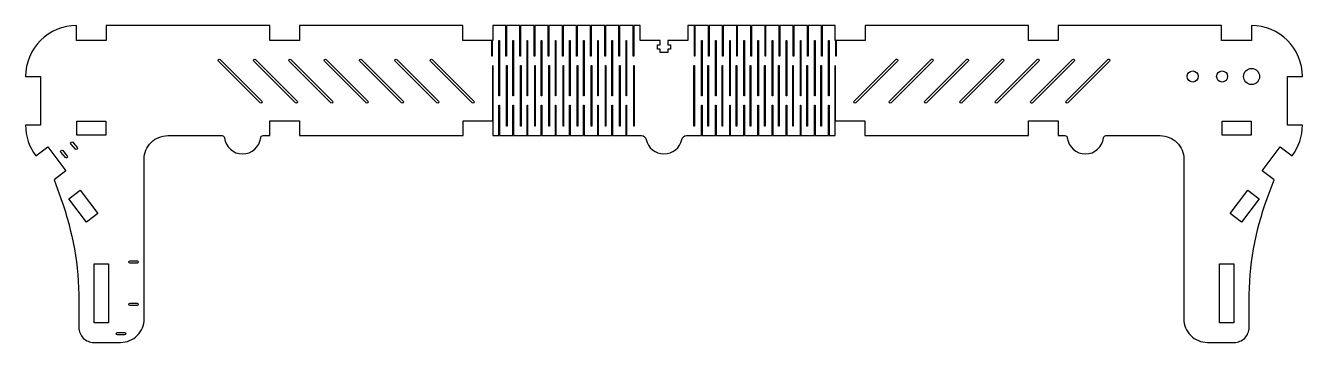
# Model space of a CAD drawing. Header units: inches. Extents: x -12.5 to 8.8, y 0 to 5.3.
import ezdxf

# ---------------------------------------------------------------- set-up
doc = ezdxf.new("R2010")
doc.units = ezdxf.units.IN
doc.header["$MEASUREMENT"] = 0

msp = doc.modelspace()

# ---------------------------------------------------------------- linework, layer by layer
for points in [[(-10.935, 0, 0.414214), (-10.542, 0.394), (-10.542, 3.059, -0.414214), (-10.148, 3.453), (-9.24, 3.453, -0.381051), (-9.201, 3.418, 0.891556), (-8.595, 3.418, -0.381051), (-8.556, 3.453), (-8.441, 3.453), (-8.441, 3.703), (-7.944, 3.703), (-7.944, 3.453), (-5.211, 3.453), (-5.211, 3.703), (-4.715, 3.703), (-4.715, 4.626), (-4.715, 4.626), (-4.715, 3.61), (-4.715, 3.61), (-4.715, 3.453), (-4.616, 3.453), (-4.616, 3.961), (-4.606, 3.961), (-4.606, 3.453), (-4.38, 3.453), (-4.38, 3.961), (-4.37, 3.961), (-4.37, 3.453), (-4.144, 3.453), (-4.144, 3.961), (-4.134, 3.961), (-4.134, 3.453), (-3.907, 3.453), (-3.907, 3.961), (-3.898, 3.961), (-3.898, 3.453), (-3.671, 3.453), (-3.671, 3.961), (-3.661, 3.961), (-3.661, 3.453), (-3.435, 3.453), (-3.435, 3.961), (-3.425, 3.961), (-3.425, 3.453), (-3.199, 3.453), (-3.199, 3.961), (-3.189, 3.961), (-3.189, 3.453), (-2.963, 3.453), (-2.963, 3.961), (-2.953, 3.961), (-2.953, 3.453), (-2.726, 3.453), (-2.726, 3.961), (-2.717, 3.961), (-2.717, 3.453), (-2.49, 3.453), (-2.49, 3.961), (-2.48, 3.961), (-2.48, 3.453), (-2.254, 3.453), (-2.231, 3.453, -0.354919), (-2.154, 3.39, 0.812142), (-1.557, 3.39, -0.354919), (-1.48, 3.453), (-1.457, 3.453), (-1.23, 3.453), (-1.23, 3.961), (-1.22, 3.961), (-1.22, 3.453), (-0.994, 3.453), (-0.994, 3.961), (-0.984, 3.961), (-0.984, 3.453), (-0.758, 3.453), (-0.758, 3.961), (-0.748, 3.961), (-0.748, 3.453), (-0.522, 3.453), (-0.522, 3.961), (-0.512, 3.961), (-0.512, 3.453), (-0.285, 3.453), (-0.285, 3.961), (-0.276, 3.961), (-0.276, 3.453), (-0.049, 3.453), (-0.049, 3.961), (-0.039, 3.961), (-0.039, 3.453), (0.187, 3.453), (0.187, 3.961), (0.197, 3.961), (0.197, 3.453), (0.423, 3.453), (0.423, 3.961), (0.433, 3.961), (0.433, 3.453), (0.659, 3.453), (0.659, 3.961), (0.669, 3.961), (0.669, 3.453), (0.896, 3.453), (0.896, 3.961), (0.906, 3.961), (0.906, 3.453), (1.004, 3.453), (1.004, 3.61), (1.004, 3.61), (1.004, 4.626), (1.004, 4.626), (1.004, 3.703), (1.5, 3.703), (1.5, 3.453), (4.234, 3.453), (4.234, 3.703), (4.73, 3.703), (4.73, 3.453), (4.845, 3.453, -0.381051), (4.884, 3.418, 0.891556), (5.49, 3.418, -0.381051), (5.53, 3.453), (6.437, 3.453, -0.414214), (6.831, 3.059), (6.831, 0.394, 0.414214), (7.225, 0), (7.672, 0, 0.414214), (7.922, 0.25), (7.922, 0.693, -0.087489), (8.223, 2.403), (8.338, 2.717), (8.138, 2.868), (8.441, 3.266), (8.64, 3.115, 0.163941), (8.813, 3.629), (8.563, 3.629), (8.563, 4.441), (8.813, 4.441, 0.414214), (7.963, 5.291), (7.963, 5.041), (7.463, 5.041), (7.463, 5.291), (4.734, 5.291), (4.734, 5.041), (4.234, 5.041), (4.234, 5.291), (1.504, 5.291), (1.504, 5.041), (1.024, 5.041), (1.024, 4.783), (1.014, 4.783), (1.014, 5.041), (1.004, 5.041), (1.004, 5.291), (0.787, 5.291), (0.787, 4.783), (0.778, 4.783), (0.778, 5.291), (0.551, 5.291), (0.551, 4.783), (0.541, 4.783), (0.541, 5.291), (0.315, 5.291), (0.315, 4.783), (0.305, 4.783), (0.305, 5.291), (0.079, 5.291), (0.079, 4.783), (0.069, 4.783), (0.069, 5.291), (-0.157, 5.291), (-0.157, 4.783), (-0.167, 4.783), (-0.167, 5.291), (-0.394, 5.291), (-0.394, 4.783), (-0.404, 4.783), (-0.404, 5.291), (-0.63, 5.291), (-0.63, 4.783), (-0.64, 4.783), (-0.64, 5.291), (-0.866, 5.291), (-0.866, 4.783), (-0.876, 4.783), (-0.876, 5.291), (-1.102, 5.291), (-1.102, 4.783), (-1.112, 4.783), (-1.112, 5.291), (-1.339, 5.291), (-1.339, 4.783), (-1.348, 4.783), (-1.348, 5.291), (-1.457, 5.291), (-1.457, 5.134), (-1.457, 5.041), (-1.79, 5.041), (-1.79, 4.972), (-1.749, 4.972), (-1.749, 4.898), (-1.79, 4.898), (-1.79, 4.839), (-1.92, 4.839), (-1.92, 4.898), (-1.962, 4.898), (-1.962, 4.972), (-1.92, 4.972), (-1.92, 5.041), (-2.254, 5.041), (-2.254, 5.291), (-2.362, 5.291), (-2.362, 4.783), (-2.372, 4.783), (-2.372, 5.291), (-2.598, 5.291), (-2.598, 4.783), (-2.608, 4.783), (-2.608, 5.291), (-2.835, 5.291), (-2.835, 4.783), (-2.844, 4.783), (-2.844, 5.291), (-3.071, 5.291), (-3.071, 4.783), (-3.081, 4.783), (-3.081, 5.291), (-3.307, 5.291), (-3.307, 4.783), (-3.317, 4.783), (-3.317, 5.291), (-3.543, 5.291), (-3.543, 4.783), (-3.553, 4.783), (-3.553, 5.291), (-3.78, 5.291), (-3.78, 4.783), (-3.789, 4.783), (-3.789, 5.291), (-4.016, 5.291), (-4.016, 4.783), (-4.026, 4.783), (-4.026, 5.291), (-4.252, 5.291), (-4.252, 4.783), (-4.262, 4.783), (-4.262, 5.291), (-4.488, 5.291), (-4.488, 4.783), (-4.498, 4.783), (-4.498, 5.291), (-4.715, 5.291), (-4.715, 5.041), (-4.724, 5.041), (-4.724, 4.783), (-4.734, 4.783), (-4.734, 5.041), (-5.215, 5.041), (-5.215, 5.291), (-7.944, 5.291), (-7.944, 5.041), (-8.444, 5.041), (-8.444, 5.291), (-11.174, 5.291), (-11.174, 5.041), (-11.674, 5.041), (-11.674, 5.291, 0.414214), (-12.524, 4.441), (-12.274, 4.441), (-12.274, 3.629), (-12.524, 3.629, 0.163941), (-12.351, 3.115), (-12.152, 3.266), (-11.849, 2.868), (-12.048, 2.717), (-11.934, 2.403, -0.087489), (-11.632, 0.693), (-11.632, 0.25, 0.414214), (-11.382, 0)], [(-8.576, 4.029, -1), (-8.604, 4.001), (-9.3, 4.697, -1), (-9.272, 4.725)], [(-7.985, 4.029, -1), (-8.013, 4.001), (-8.709, 4.697, -1), (-8.681, 4.725)], [(-7.395, 4.029, -1), (-7.422, 4.001), (-8.118, 4.697, -1), (-8.091, 4.725)], [(-6.804, 4.029, -1), (-6.832, 4.001), (-7.528, 4.697, -1), (-7.5, 4.725)], [(-6.214, 4.029, -1), (-6.241, 4.001), (-6.937, 4.697, -1), (-6.909, 4.725)], [(-5.623, 4.029, -1), (-5.651, 4.001), (-6.347, 4.697, -1), (-6.319, 4.725)], [(-5.032, 4.029, -1), (-5.06, 4.001), (-5.756, 4.697, -1), (-5.728, 4.725)], [(1.35, 4.001, -1), (1.322, 4.029), (2.018, 4.725, -1), (2.046, 4.697)], [(1.94, 4.001, -1), (1.912, 4.029), (2.608, 4.725, -1), (2.636, 4.697)], [(2.531, 4.001, -1), (2.503, 4.029), (3.199, 4.725, -1), (3.227, 4.697)], [(3.121, 4.001, -1), (3.093, 4.029), (3.789, 4.725, -1), (3.817, 4.697)], [(3.712, 4.001, -1), (3.684, 4.029), (4.38, 4.725, -1), (4.408, 4.697)], [(4.302, 4.001, -1), (4.275, 4.029), (4.971, 4.725, -1), (4.998, 4.697)], [(4.893, 4.001, -1), (4.865, 4.029), (5.561, 4.725, -1), (5.589, 4.697)], [(-11.933, 3.178, -1), (-11.903, 3.203), (-11.827, 3.113, -1), (-11.857, 3.087)], [(-11.766, 3.318, -1), (-11.735, 3.343), (-11.66, 3.253, -1), (-11.69, 3.228)], [(-10.66, 1.363, -1), (-10.66, 1.324), (-10.778, 1.324, -1), (-10.778, 1.363)], [(-10.778, 0.615, -1), (-10.778, 0.654), (-10.66, 0.654, -1), (-10.66, 0.615)], [(-10.988, 0.128, -1), (-10.988, 0.167), (-10.87, 0.167, -1), (-10.87, 0.128)]]:
    msp.add_lwpolyline(points, format="xyb", close=True)
for points in [[(-4.606, 5.041), (-4.606, 4.118), (-4.616, 4.118), (-4.616, 5.041)], [(-4.37, 5.041), (-4.37, 4.118), (-4.38, 4.118), (-4.38, 5.041)], [(-4.134, 5.041), (-4.134, 4.118), (-4.144, 4.118), (-4.144, 5.041)], [(-3.898, 5.041), (-3.898, 4.118), (-3.907, 4.118), (-3.907, 5.041)], [(-3.661, 5.041), (-3.661, 4.118), (-3.671, 4.118), (-3.671, 5.041)], [(-3.425, 5.041), (-3.425, 4.118), (-3.435, 4.118), (-3.435, 5.041)], [(-3.189, 5.041), (-3.189, 4.118), (-3.199, 4.118), (-3.199, 5.041)], [(-2.953, 5.041), (-2.953, 4.118), (-2.963, 4.118), (-2.963, 5.041)], [(-2.717, 5.041), (-2.717, 4.118), (-2.726, 4.118), (-2.726, 5.041)], [(-2.48, 5.041), (-2.48, 4.118), (-2.49, 4.118), (-2.49, 5.041)], [(-1.23, 4.118), (-1.23, 5.041), (-1.22, 5.041), (-1.22, 4.118)], [(-0.994, 4.118), (-0.994, 5.041), (-0.984, 5.041), (-0.984, 4.118)], [(-0.758, 4.118), (-0.758, 5.041), (-0.748, 5.041), (-0.748, 4.118)], [(-0.522, 4.118), (-0.522, 5.041), (-0.512, 5.041), (-0.512, 4.118)], [(-0.285, 4.118), (-0.285, 5.041), (-0.276, 5.041), (-0.276, 4.118)], [(-0.049, 4.118), (-0.049, 5.041), (-0.039, 5.041), (-0.039, 4.118)], [(0.187, 4.118), (0.187, 5.041), (0.197, 5.041), (0.197, 4.118)], [(0.423, 4.118), (0.423, 5.041), (0.433, 5.041), (0.433, 4.118)], [(0.659, 4.118), (0.659, 5.041), (0.669, 5.041), (0.669, 4.118)], [(0.896, 4.118), (0.896, 5.041), (0.906, 5.041), (0.906, 4.118)], [(-4.488, 4.626), (-4.478, 4.626), (-4.478, 3.61), (-4.488, 3.61)], [(-4.252, 4.626), (-4.242, 4.626), (-4.242, 3.61), (-4.252, 3.61)], [(-4.016, 4.626), (-4.006, 4.626), (-4.006, 3.61), (-4.016, 3.61)], [(-3.78, 4.626), (-3.77, 4.626), (-3.77, 3.61), (-3.78, 3.61)], [(-3.543, 4.626), (-3.533, 4.626), (-3.533, 3.61), (-3.543, 3.61)], [(-3.307, 4.626), (-3.297, 4.626), (-3.297, 3.61), (-3.307, 3.61)], [(-3.071, 4.626), (-3.061, 4.626), (-3.061, 3.61), (-3.071, 3.61)], [(-2.835, 4.626), (-2.825, 4.626), (-2.825, 3.61), (-2.835, 3.61)], [(-2.598, 4.626), (-2.589, 4.626), (-2.589, 3.61), (-2.598, 3.61)], [(-2.362, 4.626), (-2.352, 4.626), (-2.352, 3.61), (-2.362, 3.61)], [(-1.358, 3.61), (-1.358, 4.626), (-1.348, 4.626), (-1.348, 3.61)], [(-1.122, 4.626), (-1.112, 4.626), (-1.112, 3.61), (-1.122, 3.61)], [(-0.886, 4.626), (-0.876, 4.626), (-0.876, 3.61), (-0.886, 3.61)], [(-0.65, 4.626), (-0.64, 4.626), (-0.64, 3.61), (-0.65, 3.61)], [(-0.413, 4.626), (-0.404, 4.626), (-0.404, 3.61), (-0.413, 3.61)], [(-0.177, 4.626), (-0.167, 4.626), (-0.167, 3.61), (-0.177, 3.61)], [(0.059, 4.626), (0.069, 4.626), (0.069, 3.61), (0.059, 3.61)], [(0.295, 4.626), (0.305, 4.626), (0.305, 3.61), (0.295, 3.61)], [(0.531, 4.626), (0.541, 4.626), (0.541, 3.61), (0.531, 3.61)], [(0.768, 4.626), (0.778, 4.626), (0.778, 3.61), (0.768, 3.61)], [(-11.668, 3.697), (-11.18, 3.697), (-11.18, 3.459), (-11.668, 3.459)], [(7.469, 3.697), (7.958, 3.697), (7.958, 3.459), (7.469, 3.459)], [(-11.314, 2.154), (-11.503, 2.01), (-11.799, 2.399), (-11.609, 2.543)], [(7.793, 2.01), (7.603, 2.154), (7.899, 2.543), (8.088, 2.399)], [(-11.138, 1.313), (-11.138, 0.325), (-11.376, 0.325), (-11.376, 1.313)], [(7.427, 0.325), (7.427, 1.313), (7.666, 1.313), (7.666, 0.325)]]:
    msp.add_lwpolyline(points, close=True)
for centre, radius in [((6.979, 4.441), 0.0925), ((7.471, 4.441), 0.0925), ((7.963, 4.441), 0.134)]:
    msp.add_circle(centre, radius)

doc.saveas('drawing.dxf')
